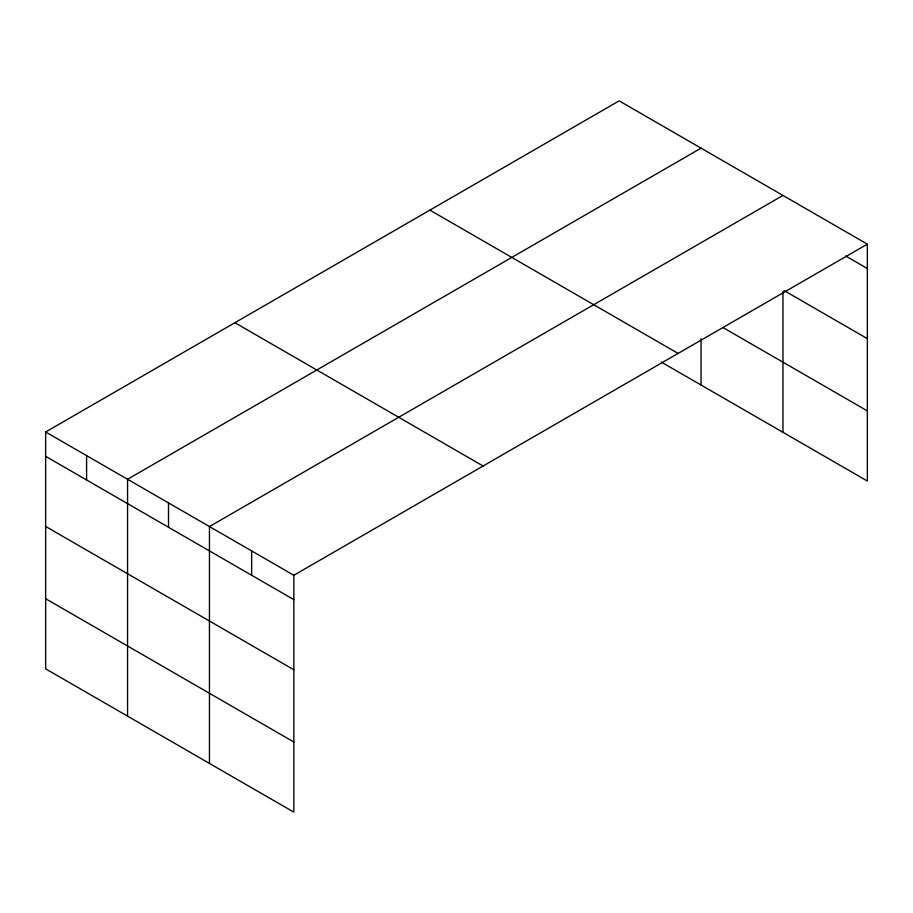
<?xml version="1.0" encoding="UTF-8"?>
<svg xmlns="http://www.w3.org/2000/svg" width="913" height="913" viewBox="0 0 913 913"><rect width="100%" height="100%" fill="white"/><g stroke="black" fill="none" stroke-linecap="round" stroke-linejoin="round"><path stroke-width="1.37" d="M45.65 431.975L293.838 575.27L293.838 812.136L45.65 668.841L45.65 431.975L619.162 100.864L867.35 244.159L867.35 481.025L661.309 362.073M701.058 148.146L127.558 479.268L127.558 716.134M782.966 195.439L209.454 526.55L209.454 763.416M293.838 575.27L867.35 244.159M845.655 255.994L867.35 268.513M784.176 290.619L867.35 338.643M722.742 327.413L867.35 410.896M429.897 210.127L678.097 353.422M234.903 322.711L483.103 466.007M45.65 456.34L293.838 599.624M45.65 526.459L293.838 669.754M45.65 598.711L293.838 742.007M782.966 291.338L782.966 432.306M701.058 338.734L701.058 385.024M251.646 550.904L251.646 575.27M168.506 502.903L168.506 527.269M86.598 455.621L86.598 479.976"/></g></svg>
